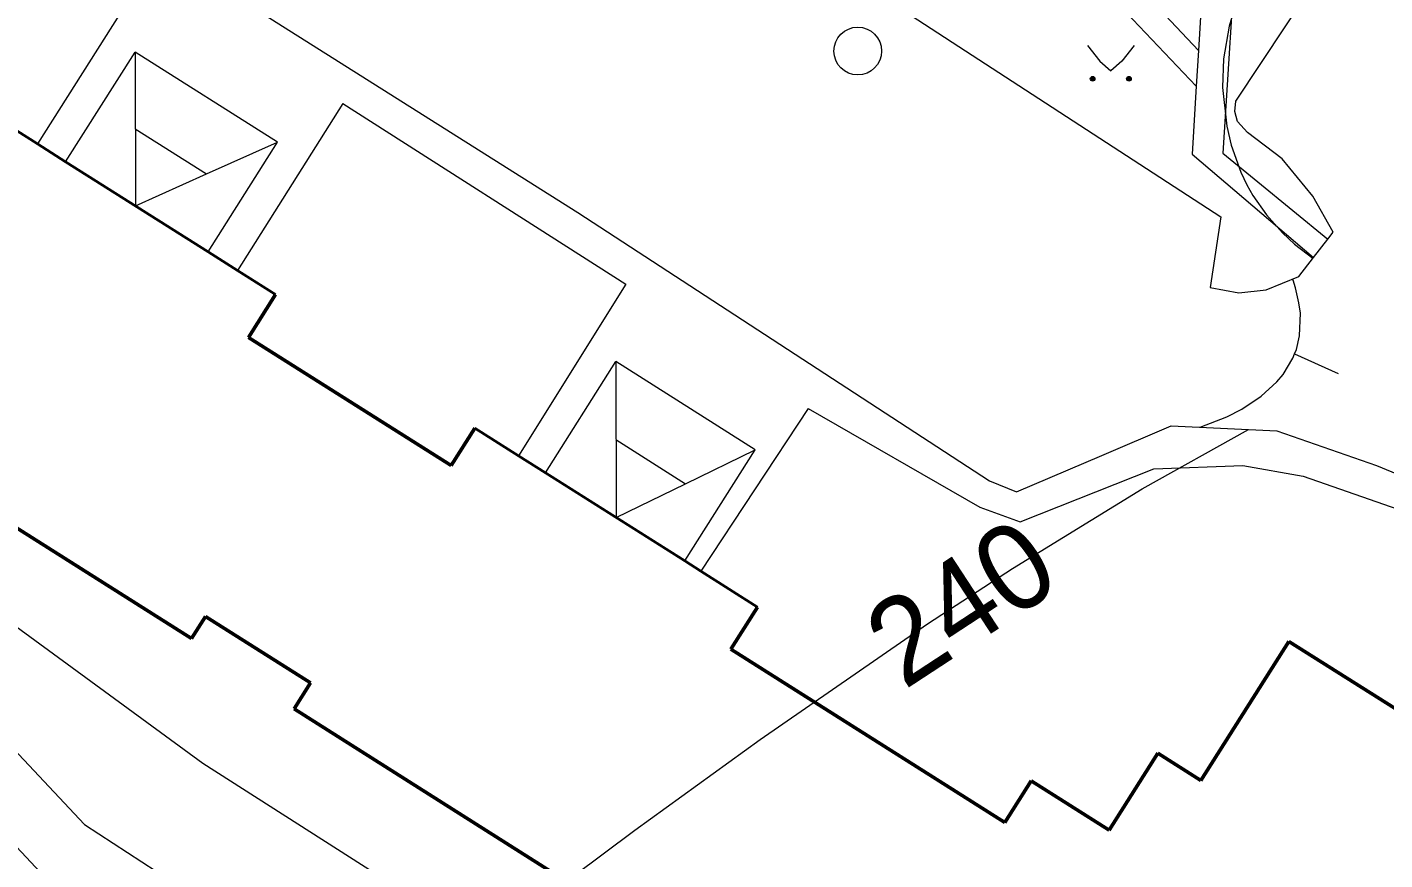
# Model space of a CAD drawing. Extents: x 1000 to 4000, y -5000 to -1000.
# Drawn here: x 1248.3 to 1305.2, y -4389.8 to -4354.9 of the extents above; entities that cross this region are included whole.
import ezdxf
from ezdxf.enums import TextEntityAlignment as Align

# ---------------------------------------------------------------- set-up
doc = ezdxf.new("R2010")
doc.units = 0
doc.header["$MEASUREMENT"] = 0
for name, color, linetype in [('СЛОЙ_11', 7, 'CONTINUOUS'), ('СЛОЙ_24', 7, 'CONTINUOUS'), ('СЛОЙ_3', 7, 'CONTINUOUS'), ('СЛОЙ_37', 7, 'CONTINUOUS'), ('СЛОЙ_41', 7, 'CONTINUOUS'), ('СЛОЙ_50', 7, 'CONTINUOUS'), ('СЛОЙ_6', 7, 'CONTINUOUS'), ('СЛОЙ_7', 7, 'CONTINUOUS')]:
    doc.layers.add(name, color=color, linetype=linetype)
doc.styles.add('STYLE-CHAR_FAST_FONT', font='CHAR_FAST_FONT.shx')

msp = doc.modelspace()

# ---------------------------------------------------------------- linework, layer by layer
at = {"layer": 'СЛОЙ_11', "color": 253, "linetype": 'Continuous', "lineweight": 0}
msp.add_lwpolyline([(1270.674, -4344.899), (1298.295, -4362.863)], dxfattribs=at)
at = {"layer": 'СЛОЙ_24', "color": 253, "linetype": 'Continuous', "lineweight": 0}
for p, q in [((1261.505, -4358.117), (1257.103, -4365.118)), ((1281.011, -4370.893), (1276.517, -4377.715)), ((1250.693, -4388.33), (1294.55, -4416.779))]:
    msp.add_line(p, q, dxfattribs=at)
for points in [[(1302.779, -4363.798), (1303.004, -4363.506), (1302.152, -4361.998), (1300.875, -4360.437), (1299.421, -4359.337), (1298.996, -4358.876), (1298.889, -4358.45), (1298.925, -4358.023), (1315.806, -4332.586), (1326.631, -4316.071)], [(1296.049, -4333.787), (1290.311, -4333.614), (1290, -4335.3), (1286.897, -4340.445), (1283.882, -4340.001), (1282.098, -4344.415), (1294.566, -4352.377), (1294.345, -4352.687), (1297.358, -4355.898)], [(1296.049, -4333.787), (1298.171, -4342.321), (1297.358, -4355.898)], [(1273.108, -4340.381), (1274.097, -4341.021), (1273.743, -4341.687), (1293.462, -4354.098), (1293.817, -4353.743), (1297.269, -4357.397)], [(1249.268, -4349.695), (1250.171, -4349.713), (1251.411, -4350.085), (1271.356, -4362.692), (1288.607, -4373.926), (1289.74, -4374.386), (1293.318, -4372.863), (1296.223, -4371.622), (1300.642, -4371.826), (1304.817, -4373.292), (1309.791, -4375.336), (1318.364, -4380.935), (1319.651, -4382.669), (1320.273, -4384.579), (1320.229, -4387.379), (1319.873, -4389.601), (1318.896, -4392.356), (1307.703, -4409.375)], [(1298.985, -4350.722), (1298.384, -4360.201), (1302.779, -4363.798)], [(1253.12, -4352.851), (1248.716, -4359.811)], [(1297.358, -4355.898), (1297.269, -4357.397)], [(1297.269, -4357.397), (1297.098, -4360.246), (1302.179, -4364.576)], [(1261.505, -4358.117), (1273.373, -4365.694), (1268.877, -4372.877)], [(1298.295, -4362.863), (1297.852, -4365.834), (1299.049, -4366.056), (1300.202, -4365.919)], [(1302.179, -4364.576), (1302.779, -4363.798)], [(1300.202, -4365.919), (1301.567, -4365.369), (1302.179, -4364.576)], [(1231.964, -4368.423), (1244.312, -4381.555), (1250.693, -4388.33)], [(1230.299, -4370.414), (1241.198, -4382.185), (1259.882, -4402.131), (1278.204, -4422.69), (1289.846, -4436.016)], [(1281.011, -4370.893), (1288.207, -4375.025), (1289.894, -4375.648), (1295.491, -4373.426), (1299.22, -4373.292), (1301.752, -4373.737), (1307.881, -4375.87), (1317.43, -4382.002), (1318.452, -4383.246), (1318.941, -4384.446), (1318.985, -4385.512), (1318.852, -4387.112), (1318.763, -4388.49), (1317.697, -4391.734), (1311.761, -4400.743)]]:
    msp.add_lwpolyline(points, dxfattribs=at)
at = {"layer": 'СЛОЙ_3', "color": 253, "linetype": 'Continuous', "lineweight": 0}
msp.add_circle((1283.086, -4355.92), 1, dxfattribs=at)
at = {"layer": 'СЛОЙ_37', "color": 253, "linetype": 'Continuous', "lineweight": 0}
msp.add_lwpolyline([(1231.964, -4368.423), (1255.649, -4385.757), (1286.022, -4405.151), (1294.55, -4416.779)], dxfattribs=at)
at = {"layer": 'СЛОЙ_41', "color": 253, "linetype": 'Continuous', "lineweight": 0}
for p, q in [((1292.715, -4355.691), (1293.225, -4356.341)), ((1294.665, -4355.691), (1294.155, -4356.341)), ((1293.225, -4356.341), (1293.685, -4356.751)), ((1294.155, -4356.341), (1293.685, -4356.751))]:
    msp.add_line(p, q, dxfattribs=at)
for centre in [(1292.929, -4357.079), (1294.45, -4357.079)]:
    msp.add_circle(centre, 0.0976, dxfattribs=at)
for points in [[(1292.833, -4357.098), (1292.831, -4357.079), (1292.833, -4357.06)], [(1292.838, -4357.116), (1292.833, -4357.06), (1292.838, -4357.042)], [(1292.833, -4357.098), (1292.833, -4357.06), (1292.838, -4357.116)], [(1292.847, -4357.133), (1292.838, -4357.042), (1292.847, -4357.025)], [(1292.838, -4357.116), (1292.838, -4357.042), (1292.847, -4357.133)], [(1292.86, -4357.148), (1292.847, -4357.025), (1292.86, -4357.01)], [(1292.847, -4357.133), (1292.847, -4357.025), (1292.86, -4357.148)], [(1292.874, -4357.16), (1292.86, -4357.01), (1292.874, -4356.998)], [(1292.86, -4357.148), (1292.86, -4357.01), (1292.874, -4357.16)], [(1292.891, -4357.169), (1292.874, -4356.998), (1292.891, -4356.989)], [(1292.874, -4357.16), (1292.874, -4356.998), (1292.891, -4357.169)], [(1292.91, -4357.175), (1292.891, -4356.989), (1292.91, -4356.983)], [(1292.891, -4357.169), (1292.891, -4356.989), (1292.91, -4357.175)], [(1292.929, -4357.177), (1292.91, -4356.983), (1292.929, -4356.981)], [(1292.91, -4357.175), (1292.91, -4356.983), (1292.929, -4357.177)], [(1294.354, -4357.098), (1294.352, -4357.079), (1294.354, -4357.06)], [(1294.359, -4357.116), (1294.354, -4357.06), (1294.359, -4357.042)], [(1294.354, -4357.098), (1294.354, -4357.06), (1294.359, -4357.116)], [(1294.368, -4357.133), (1294.359, -4357.042), (1294.368, -4357.025)], [(1294.359, -4357.116), (1294.359, -4357.042), (1294.368, -4357.133)], [(1294.381, -4357.148), (1294.368, -4357.025), (1294.381, -4357.01)], [(1294.368, -4357.133), (1294.368, -4357.025), (1294.381, -4357.148)], [(1294.395, -4357.16), (1294.381, -4357.01), (1294.395, -4356.998)], [(1294.381, -4357.148), (1294.381, -4357.01), (1294.395, -4357.16)], [(1294.412, -4357.169), (1294.395, -4356.998), (1294.412, -4356.989)], [(1294.395, -4357.16), (1294.395, -4356.998), (1294.412, -4357.169)], [(1294.431, -4357.175), (1294.412, -4356.989), (1294.431, -4356.983)], [(1294.412, -4357.169), (1294.412, -4356.989), (1294.431, -4357.175)], [(1294.45, -4357.177), (1294.431, -4356.983), (1294.45, -4356.981)], [(1294.431, -4357.175), (1294.431, -4356.983), (1294.45, -4357.177)]]:
    msp.add_solid(points, dxfattribs=at)
at = {"layer": 'СЛОЙ_41', "color": 253, "linetype": 'Continuous', "lineweight": 0, "extrusion": (0, 0, -1)}
for points in [[(-1292.929, -4357.177), (-1292.929, -4356.981), (-1292.948, -4357.175)], [(-1292.948, -4357.175), (-1292.929, -4356.981), (-1292.948, -4356.983)], [(-1292.948, -4357.175), (-1292.948, -4356.983), (-1292.966, -4357.169)], [(-1292.966, -4357.169), (-1292.948, -4356.983), (-1292.966, -4356.989)], [(-1292.966, -4357.169), (-1292.966, -4356.989), (-1292.983, -4357.16)], [(-1292.983, -4357.16), (-1292.966, -4356.989), (-1292.983, -4356.998)], [(-1292.983, -4357.16), (-1292.983, -4356.998), (-1292.998, -4357.148)], [(-1292.998, -4357.148), (-1292.983, -4356.998), (-1292.998, -4357.01)], [(-1292.998, -4357.148), (-1292.998, -4357.01), (-1293.01, -4357.133)], [(-1293.01, -4357.133), (-1292.998, -4357.01), (-1293.01, -4357.025)], [(-1293.01, -4357.133), (-1293.01, -4357.025), (-1293.019, -4357.116)], [(-1293.019, -4357.116), (-1293.01, -4357.025), (-1293.019, -4357.042)], [(-1293.019, -4357.116), (-1293.019, -4357.042), (-1293.024, -4357.098)], [(-1293.024, -4357.098), (-1293.019, -4357.042), (-1293.024, -4357.06)], [(-1293.024, -4357.098), (-1293.024, -4357.06), (-1293.026, -4357.079)], [(-1294.45, -4357.177), (-1294.45, -4356.981), (-1294.469, -4357.175)], [(-1294.469, -4357.175), (-1294.45, -4356.981), (-1294.469, -4356.983)], [(-1294.469, -4357.175), (-1294.469, -4356.983), (-1294.487, -4357.169)], [(-1294.487, -4357.169), (-1294.469, -4356.983), (-1294.487, -4356.989)], [(-1294.487, -4357.169), (-1294.487, -4356.989), (-1294.504, -4357.16)], [(-1294.504, -4357.16), (-1294.487, -4356.989), (-1294.504, -4356.998)], [(-1294.504, -4357.16), (-1294.504, -4356.998), (-1294.519, -4357.148)], [(-1294.519, -4357.148), (-1294.504, -4356.998), (-1294.519, -4357.01)], [(-1294.519, -4357.148), (-1294.519, -4357.01), (-1294.531, -4357.133)], [(-1294.531, -4357.133), (-1294.519, -4357.01), (-1294.531, -4357.025)], [(-1294.531, -4357.133), (-1294.531, -4357.025), (-1294.54, -4357.116)], [(-1294.54, -4357.116), (-1294.531, -4357.025), (-1294.54, -4357.042)], [(-1294.54, -4357.116), (-1294.54, -4357.042), (-1294.545, -4357.098)], [(-1294.545, -4357.098), (-1294.54, -4357.042), (-1294.545, -4357.06)], [(-1294.545, -4357.098), (-1294.545, -4357.06), (-1294.547, -4357.079)]]:
    msp.add_solid(points, dxfattribs=at)
at = {"layer": 'СЛОЙ_50', "color": 253, "linetype": 'Continuous', "lineweight": 0}
for points in [[(1311.504, -4339.068), (1311.219, -4339.311), (1309.645, -4340.777), (1306.756, -4343.696), (1305.172, -4345.483), (1302.506, -4348.382), (1301.261, -4349.898), (1300.159, -4351.477), (1299.683, -4352.293), (1299.143, -4353.415), (1298.92, -4353.99), (1298.649, -4354.874), (1298.405, -4356.247), (1298.365, -4357.452), (1298.546, -4359.069), (1298.736, -4359.86), (1299.14, -4360.995), (1299.395, -4361.531), (1299.641, -4361.968), (1300.208, -4362.788), (1300.879, -4363.543), (1301.383, -4364.013), (1302.157, -4364.604)], [(1297.438, -4371.678), (1298.544, -4371.248), (1299.179, -4370.92), (1299.995, -4370.381), (1300.648, -4369.786), (1300.913, -4369.467), (1301.321, -4368.787), (1301.392, -4368.606), (1301.464, -4368.425), (1301.601, -4367.856), (1301.631, -4366.909), (1301.573, -4366.463), (1301.427, -4365.844), (1301.325, -4365.525), (1301.305, -4365.475)], [(1301.392, -4368.606), (1303.213, -4369.434)], [(1267.492, -4393.319), (1271.147, -4390.51), (1273.747, -4388.57), (1279.002, -4384.766), (1286.004, -4379.924), (1289.566, -4377.594), (1295.007, -4374.261), (1299.465, -4371.772)]]:
    msp.add_lwpolyline(points, dxfattribs=at)
at = {"layer": 'СЛОЙ_6', "color": 253, "linetype": 'Continuous', "lineweight": 50}
for p, q in [((1258.695, -4366.125), (1257.561, -4367.917)), ((1257.561, -4367.917), (1266.052, -4373.291)), ((1239.281, -4370.484), (1255.165, -4380.537)), ((1267.047, -4371.719), (1266.052, -4373.291)), ((1255.752, -4379.61), (1255.165, -4380.537)), ((1255.752, -4379.61), (1260.151, -4382.394)), ((1278.887, -4379.215), (1277.768, -4380.984)), ((1301.15, -4380.652), (1297.458, -4386.486)), ((1301.15, -4380.652), (1311.339, -4387.101)), ((1277.768, -4380.984), (1289.245, -4388.247)), ((1260.151, -4382.394), (1259.466, -4383.477)), ((1259.466, -4383.477), (1286.34, -4400.485)), ((1295.655, -4385.344), (1293.615, -4388.568)), ((1295.655, -4385.344), (1297.458, -4386.486)), ((1290.35, -4386.501), (1289.245, -4388.247)), ((1290.35, -4386.501), (1293.615, -4388.568))]:
    msp.add_line(p, q, dxfattribs=at)
at = {"layer": 'СЛОЙ_6', "color": 253, "linetype": 'Continuous', "lineweight": 40}
for points in [[(1246.941, -4358.687), (1248.716, -4359.811)], [(1248.716, -4359.811), (1249.897, -4360.557)], [(1249.897, -4360.557), (1255.864, -4364.333)], [(1255.864, -4364.333), (1257.103, -4365.118)], [(1257.103, -4365.118), (1258.695, -4366.125)], [(1267.047, -4371.719), (1268.877, -4372.877)], [(1268.877, -4372.877), (1270, -4373.588)], [(1270, -4373.588), (1275.837, -4377.284)], [(1275.837, -4377.284), (1276.517, -4377.715)], [(1276.517, -4377.715), (1278.887, -4379.215)]]:
    msp.add_lwpolyline(points, dxfattribs=at)
at = {"layer": 'СЛОЙ_7', "color": 253, "linetype": 'Continuous', "lineweight": 0}
for p, q in [((1249.897, -4360.557), (1252.805, -4355.962)), ((1258.772, -4359.738), (1252.805, -4355.962)), ((1252.805, -4355.962), (1252.818, -4362.406)), ((1252.811, -4359.184), (1255.795, -4361.072)), ((1255.795, -4361.072), (1258.772, -4359.738)), ((1255.864, -4364.333), (1258.772, -4359.738)), ((1252.818, -4362.406), (1255.795, -4361.072)), ((1270, -4373.588), (1272.946, -4368.934)), ((1278.784, -4372.63), (1272.946, -4368.934)), ((1272.946, -4368.934), (1272.967, -4375.467)), ((1272.957, -4372.201), (1275.875, -4374.049)), ((1275.837, -4377.284), (1278.784, -4372.63)), ((1275.875, -4374.049), (1278.784, -4372.63)), ((1272.967, -4375.467), (1275.875, -4374.049))]:
    msp.add_line(p, q, dxfattribs=at)

# ---------------------------------------------------------------- texts
at = {"layer": 'СЛОЙ_50', "color": 253, "linetype": 'Continuous', "lineweight": 0, "style": 'STYLE-CHAR_FAST_FONT'}
msp.add_text('240', height=3.6, rotation=33.1894, dxfattribs=at).set_placement((1287.404, -4379.008), align=Align.MIDDLE_CENTER)

doc.saveas('drawing.dxf')
